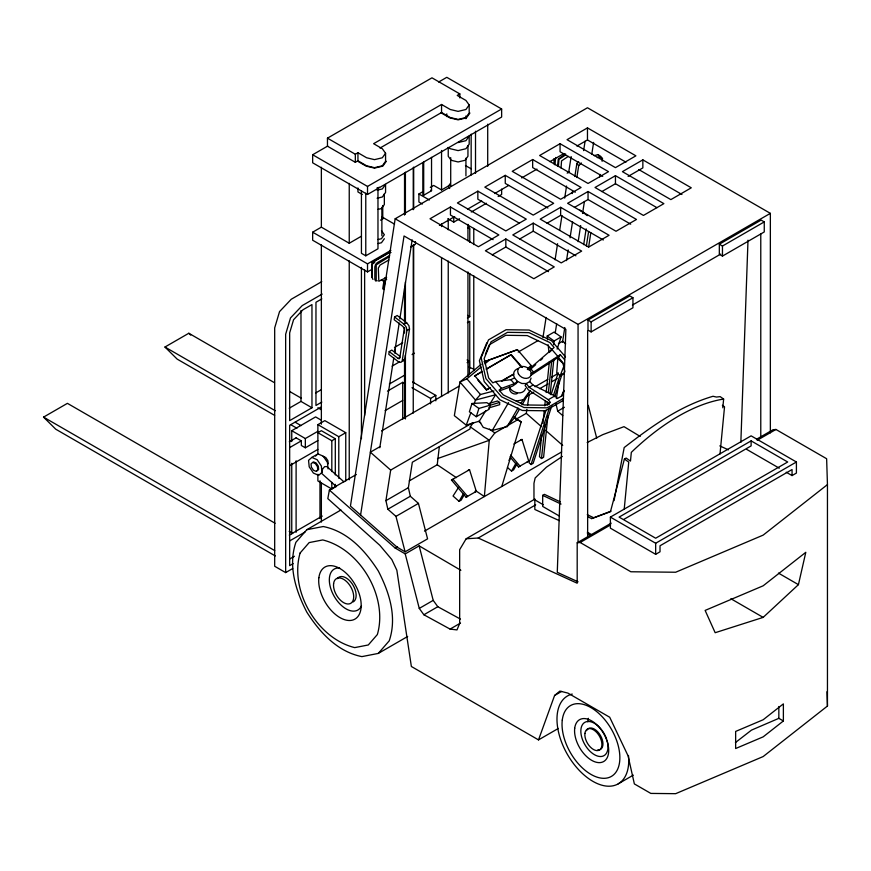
<?xml version="1.0" encoding="UTF-8"?>
<svg xmlns="http://www.w3.org/2000/svg" width="871" height="871" viewBox="0 0 871 871"><rect width="100%" height="100%" fill="white"/><g stroke="black" fill="none" stroke-linecap="round" stroke-linejoin="round"><path stroke-width="1.31" d="M587.642 536.971L587.642 330.915M409.261 480.912L437.242 464.755L439.311 446.812M740.851 442.403L748.004 240.2M624.202 509.328L628.742 462.098L624.409 459.071L610.451 511.723L591.638 518.593L587.969 516.851M722.799 407.791L723.638 399.06L720.175 396.632L716.441 397.056L713.022 396.272C679.609 406.049 651.345 426.529 624.191 447.552L614.044 500.651M720.001 454.02L724.541 406.79L722.375 405.276M541.697 435.304L539.454 456.698L541.501 458.494L543.591 457.286L547.935 415.707M542.949 423.262L544.212 411.232M544.767 405.886L545.333 400.54M546.171 392.516L549.383 361.759M541.501 458.494L545.006 424.961M547.108 404.841L547.391 402.162M548.371 392.767L551.746 360.583M550.189 394.247L553.836 359.375M553.651 344.742L554.108 340.975L561.076 336.957L554.152 332.047L547.184 336.075L547.598 339.821M384.002 280.56L382.728 288.758L383.763 289.553L385.036 281.355L384.002 280.56L386.321 279.221M770.356 432.854L770.356 213.351L587.468 107.764L395.173 218.784L350.436 506.073L396.926 547.042L405.113 551.833L427.574 538.855L418.439 503.405L410.317 496.252L408.379 487.684L412.353 462.218L469.992 428.946L470.307 426.866L473.018 423.099M360.583 515.022L404.046 235.976L565.867 329.401L557.277 572.323L578.061 581.817M389.206 351.601L388.782 354.334L398.232 361.585L400.834 362.39L404.852 359.081L409.533 329.031L408.924 325.689L406.659 322.749L397.209 315.498L394.596 317L394.171 319.733L403.11 326.603L404.253 329.107L399.745 358.057L399.179 358.776L398.145 358.46L389.206 351.601L391.819 350.088L399.767 356.195M379.778 447.781L393.779 357.894M394.607 352.526L399.212 323.01M399.833 318.982L412.157 239.83M402.239 360.583L406.92 330.545L406.311 327.191L404.046 324.262L394.596 317M405.113 551.833L395.967 516.372L387.845 509.219L385.918 500.651L390.676 470.09L472.528 422.827M515.795 419.397L526.291 413.344L526.911 409.337M527.543 405.331L529.209 394.617M542.96 337.567L546.095 317.458M555.077 259.798L557.582 243.706M559.672 230.292L561.969 215.551M564.68 198.12L566.564 186.046M568.643 172.643L571.158 156.551M572.182 193.58L572.595 190.956M574.838 176.53L576.874 163.421L578.682 161.592M576.852 177.521L578.692 165.73L581.403 162.975M555.208 333.06L556.678 323.674M566.488 260.614L568.164 249.89M570.048 237.816L572.552 221.713M583.624 150.607L585.083 141.222M562.492 342.292L564.789 327.529M578.159 241.67L580.663 225.567M582.547 213.493L584.43 201.419M591.736 154.472L593.619 142.398M556.362 398.591L559.073 381.16M583.69 244.675L586.15 228.877M586.379 245.949L588.611 231.588M588.633 247.081L609.069 235.279L560.641 207.32L540.205 219.122L588.633 247.081L590.821 232.688M599.662 177.031L600.065 174.407M602.111 161.298L602.514 158.674L600.707 156.366L597.942 154.581L594.196 155.691M356.348 474.499L329.38 490.068L327.812 498.626L379.821 545.311L391.808 559.53L396.849 570.222L411.362 666.478L538.507 739.893L558.333 728.45M798.424 584.648L805.806 552.301L763.159 585.802L705.129 610.419L715.167 632.716L763.159 617.387L798.424 584.648L778.445 573.107M555.654 157.477L554.936 164.869M501.783 486.497L521.174 421.88L513.868 416.621M471.973 403.491L469.382 411.787L476.295 416.73L489.067 409.305L490.362 405.146L486.9 402.674L471.973 403.491L478.898 408.434L490.362 405.146M476.295 416.73L478.898 408.434M546.063 410.187L529.024 462.741L531.049 464.526L533.139 463.318L551.811 405.701M547.717 405.059L548.556 402.5M551.049 394.803L558.104 373.017M531.049 464.526L549.307 408.183M553.466 395.38L560.107 374.889M554.718 396.73L562.198 373.681M557.113 349.108L561.076 336.957M538.507 739.893L554.587 695.483L559.879 691.095L567.859 693.076L609.7 717.236L628.045 755.778L634.36 783.911L650.833 793.416L675.667 793.677L763.159 756.561L827.45 706.043L827.45 484.603L826.633 458.734L775.93 429.457L772.969 429.762L756.561 439.234M481.195 364.318L459.942 382.021L454.346 415.663L466.246 425.157L470.873 412.614M474.107 403.828L475.49 400.061L480.454 394.519L493.988 390.959M564.441 364.753L557.799 358.504L556.743 372.788L560.075 375.924L563.962 365.994M486.78 342.836L479.398 360.736L484.2 381.574L499.9 399.778L522.284 410.47L545.355 410.785L562.938 400.638M485.376 354.312L489.317 344.764M549.263 404.514L547.641 402.391L528.479 389.979L525.115 385.559L526.291 383.545L529.666 381.596L531.092 378.156M561.381 396.327L563.842 390.36M564.092 390.981L562.122 395.761L557.407 398.483L554.892 395.891L533.03 385.036L529.666 381.596M458.592 487.368L453.051 496.024L459.082 501.337L463.492 493.596M464.33 494.597L461.173 500.128L459.082 501.337M507.488 467.52L511.517 471.069L515.926 463.318M516.753 464.33L513.607 469.861L511.517 471.069M481.532 371.754L474.434 376.109L482.436 371.492M477.852 380.083L486.41 390.001L490.079 387.617M487.009 368.858L511.244 354.595L522.371 367.486M485.702 410.807L479.344 421.129L483.242 427.345L492.3 430.437L508.555 402.609M492.3 430.437L507.129 426.638L518.038 407.955M520.771 403.284L530.047 390.741M519.334 409.457L514.587 417.568L507.129 426.638M522.045 404.819L530.178 390.894M564.528 359.603L560.314 354.715L559.138 356.729L531.179 375.129M534.163 499.519L466.159 538.768L459.659 549.688L459.659 623.527L456.981 629.907L450.078 629.091L423.872 614.763L419.267 608.415L405.222 553.912L395.184 548.044L329.38 490.068M489.938 403.926L495.588 394.759L475.49 400.061L459.942 382.021L466.921 378.831L480.934 367.159M508.936 460.345L510.319 458.179M385.57 153.242L382.325 157.771L374.486 159.643L366.647 157.771L357.948 152.741L355.335 154.254L327.463 138.162L327.463 146.208L355.335 162.3L357.948 160.787L366.647 165.817L374.486 167.689L382.325 165.817L385.57 161.287L385.57 153.242L382.325 148.723L373.615 143.693L441.553 104.476L450.263 109.496L458.092 111.379L465.931 109.496L469.186 104.977L465.931 100.448L457.221 95.418L459.834 93.916L459.834 97.933M386.31 161.287L382.848 166.121L374.486 168.114L366.125 166.121L357.426 161.091M469.915 113.023L466.453 117.846L458.092 119.85L449.741 117.846L441.031 112.816M384.34 238.719L381.454 242.748L377.97 243.575M450.405 183.411L448.238 186.427L449.686 188.441M521.174 421.88L517.472 419.876L494.826 432.952L489.252 440.301L484.363 496.557L475.392 490.493M403.447 360.877L404.852 359.081M340.942 510.014L306.842 529.699L295.89 542.306C287.822 566.03 295.813 590.832 306.842 612.182C319.82 632.411 337.306 651.737 361.89 656.614L378.275 653.424L407.672 636.461M378.275 653.424L389.228 640.827C397.296 617.093 389.304 592.291 378.275 570.941C365.308 550.712 347.812 531.397 323.228 526.52L306.842 529.699M527.303 369.282L530.972 365.363L517.439 349.663L484.232 361.781L517.439 349.663M529.394 369.837L531.223 367.878L530.972 365.363M373.605 263.347L374.835 262.051M328.084 468.892L327.431 462.403L323.228 456.186L317.937 453.878L311.84 457.406L308.552 460.356L309.205 466.845L313.408 473.062L318.699 475.37L321.987 472.409L322.597 469.055L324.633 466.638L326.897 466.573L343.925 481.848M315.476 456.099L317.109 454.618M316.99 470.873L318.623 469.393L318.307 466.148L316.206 463.045L313.549 461.891M528.229 369.881L554.098 347.496L549.884 342.608L528.991 332.624L507.455 332.341L491.037 341.813L484.156 358.514L488.642 377.97L492.855 382.859L495.632 381.552L510.831 379.669L514.532 377.927A9.233 7.164 30.3 0 1 518.408 368.52M531.778 368.193L535.719 364.644M540.641 360.202L542.611 358.427M549.187 352.494L551.071 350.806M484.94 363.828L488.936 360.485M827.45 484.603L763.159 535.121L675.667 572.236L630.854 571.768L580.151 542.491L577.19 542.796L577.19 583.222L478.233 538.017L466.159 538.768M783.377 720.97L763.159 736.855L735.647 748.527L735.647 731.422L763.159 719.762L783.377 703.877L783.377 720.97L778.837 718.346L751.488 730.116L735.407 742.582M499.736 390.796L512.54 386.125L516.372 383.436L517.548 381.433L514.304 383.697L501.511 388.368L499.072 390.066L503.286 394.955L524.179 404.939L545.714 405.233L550.439 402.5L548.305 399.691L529.133 387.29L526.291 383.545L521.849 383.48L517.548 381.433L514.532 377.927M531.092 373.703L560.314 354.715M562.328 456.437L546.455 467.15L535.175 477.95L533.967 483.285L533.967 499.377L543.264 504.745M327.463 138.162L431.972 77.824L459.834 93.916M438.646 82.016L446.779 77.323L501.642 108.995L501.642 117.041L367.518 194.473L312.656 162.801L312.656 154.755L327.757 146.034M380.006 148.048L441.553 112.522L450.263 117.541L458.092 119.414L465.931 117.541L469.186 113.023L469.186 104.977M312.656 154.755L367.518 186.427L501.642 108.995M371.024 269.879L367.518 271.904L312.656 240.233L312.656 232.187L321.366 227.157L349.238 243.249L361.432 236.204M422.391 204.032L418.907 202.018L418.907 193.972L422.326 192.001M430.296 187.396L433.714 185.425L441.553 189.954L450.416 184.826M380.529 220.156L382.761 218.861L382.761 205.523M422.827 162.714L422.827 194.723L423.698 195.235L431.537 190.705L431.537 157.357M275.312 555.959L55.744 429.196L43.55 417.122L67.415 403.349L275.094 523.253M274.605 415.369L177.151 359.102L164.957 347.028L188.811 333.255L274.474 382.707M361.432 190.716L361.432 253.309L365.776 255.813L377.97 248.779L377.97 187.559M450.449 206.982L430.013 218.784L478.429 246.743L498.865 234.941L450.449 206.982L450.449 215.028L493.106 239.656M477.852 191.163L457.417 202.965L505.833 230.924L526.269 219.122L477.852 191.163L477.852 199.209L519.356 223.172M505.256 175.343L484.82 187.145L533.237 215.104L553.673 203.302L505.256 175.343L505.256 183.389L547.913 208.017M532.66 159.524L512.224 171.326L560.641 199.274L581.077 187.483L532.66 159.524L532.66 167.57L575.317 192.197M560.064 143.704L539.628 155.495L588.045 183.454L608.491 171.652L560.064 143.704L560.064 151.75L602.721 176.378M587.468 127.885L567.032 139.676L615.449 167.635L635.895 155.833L587.468 127.885L587.468 139.948L576.896 146.056M321.769 281.638L291.23 299.265L279.537 311.611L274.681 327.921L274.681 566.259L285.655 572.595L292.71 568.523M312.656 232.187L367.518 263.859L390.894 250.369M439.409 225.426L454.684 216.607M467.607 209.149L481.717 201.005M494.641 193.547L508.74 185.403M521.664 177.934L536.939 169.116M549.862 161.658L563.973 153.514M322.172 294.071L302.204 305.601L290.5 317.948L285.655 334.257L285.655 572.595M389.653 255.508L377.274 262.65L375.553 264.479L374.835 266.874L374.835 279.351L375.553 280.93L377.274 280.756M565.617 153.917L558.267 158.99L557.549 166.383M389.533 256.586L376.218 264.86L376.218 279.776M565.649 154.896L558.932 159.371L558.42 166.448M410.753 246.95L415.423 244.25L415.423 241.572M447.934 218.773L453.747 222.127L459.583 218.763M471.265 212.012L486.454 203.248M498.136 196.498L501.642 194.473L501.642 189.116M388.847 259.994L380.061 265.067L378.319 268.083L378.831 281.279L386.648 277.348M568.262 156.41L561.545 160.885L561.033 167.961M321.835 298.895L315.966 302.281L315.966 405.461L321.835 402.064M567.173 173.133L569.362 171.859M505.833 238.97L485.397 250.761L533.825 278.72L554.261 266.918L505.833 238.97L505.833 247.016L548.49 271.643M533.237 223.139L512.801 234.941L561.229 262.9L581.665 251.098L533.237 223.139L533.237 231.185L575.894 255.813M588.045 191.5L567.609 203.302L616.037 231.261L636.472 219.459L588.045 191.5L588.045 199.546L630.702 224.174M615.449 175.681L595.013 187.483L643.44 215.431L663.876 203.64L615.449 175.681L615.449 183.727L656.963 207.69M642.852 159.861L622.417 171.652L670.844 199.611L691.28 187.809L642.852 159.861L642.852 167.907L628.1 176.421M492.213 254.876L505.833 247.016M519.617 239.057L533.237 231.185M547.021 223.237L560.641 215.366L603.298 239.993M574.425 207.418L588.045 199.546M601.828 191.587L615.449 183.727M404.046 324.262L406.659 322.749M406.92 330.545L409.533 329.031M289.248 408.205L300.985 401.433L311.96 407.77L311.96 304.589L302.999 309.76L293.571 319.722L289.662 332.864L289.662 420.639L311.96 407.77M315.552 393.028L321.421 389.631M394.454 347.475L402.674 342.728M467.422 318.013L469.763 316.663L469.763 273.45M398.145 358.46L399.887 357.458M321.443 406.92L289.662 425.266L289.662 565.649L293.168 563.624M392.081 366.136L399.136 362.064M412.092 354.584L414.444 353.223M467.411 322.64L469.763 321.29L469.763 368.531M291.752 441.564L291.752 430.699L315.618 416.915L321.279 420.192M317.882 454.15L317.882 424.645L324.85 420.628L345.754 432.691L345.754 480.966M289.281 441.782L296.347 437.699M389.337 384.013L404.645 375.172M289.76 447.542L301.442 440.791M291.752 430.699L305.34 438.538L317.839 431.33M387.453 391.133L402.707 382.325L405.026 383.665M296.107 437.841L301.333 440.857L301.333 445.484L305.34 447.792L317.839 440.574M490.482 344.089L505.724 335.291L527.26 335.585L548.153 345.558L551.604 349.565M335.302 438.734L321.366 430.688L317.882 432.691L331.818 440.737L335.302 438.734L335.302 474.935M317.882 424.645L338.786 436.719L345.754 432.691M467.096 362.641L469.415 361.291L469.415 374.704M289.76 465.637L317.806 449.447M385.113 410.589L402.707 400.431M411.994 387.693L430.579 398.417L435.805 395.401L435.805 400.834M486.105 369.108L511.244 354.595M381.574 430.927L459.311 386.049M518.201 352.047L538.224 340.496M395.173 218.784L578.061 324.371L770.356 213.351M587.99 320.049L629.798 295.922L632.934 297.73L632.934 307.779L591.126 331.916L587.99 330.109L587.99 320.049L591.126 321.867L632.934 297.73M719.326 244.228L761.123 220.091L764.259 221.909L764.259 231.958L722.462 256.096L719.326 254.288L719.326 244.228L722.462 246.036L764.259 221.909M379.952 446.671L370.371 452.201L390.676 470.09M558.409 343.642L562.666 341.182L565.715 343.871M632.4 305.079L720.731 254.071M501.5 381.019L512.932 374.421M486.41 390.001L489.84 388.02M502.415 380.758L513.846 374.16M317.882 474.26L317.882 480.966L331.818 489.012L335.302 486.998L335.302 484.32M529.133 387.29L533.03 385.036M535.023 386.757L547.881 379.331M551.397 377.306L558.409 373.256M560.075 375.924L563.559 373.909L564.865 371.71L562.808 362.554L557.636 356.555M526.77 396.163L533.825 392.081M539.704 388.684L547.946 383.937M551.474 381.901L557.353 378.504M289.281 535.099L322.248 516.067M289.76 540.858L304.948 532.094M548.305 399.691L554.892 395.891M385.918 500.651L408.379 487.684M563.493 398.363L547.086 407.835L524.004 407.519L501.62 396.828L485.931 378.624L481.13 357.774L488.5 339.886L506.084 329.728L529.154 330.044L551.539 340.735L565.497 356.925M289.76 558.964L294.431 556.264M387.845 509.219L410.317 496.252M556.014 403.828L557.68 411.177L564.419 407.28M451.461 480.03L469.534 469.709L476.306 491.386L466.072 497.178L451.461 480.03L452.985 479.268L467.596 496.416L466.072 497.178M513.814 444.025L521.958 439.441L528.73 461.118L518.495 466.91L509.905 456.818M395.967 516.372L418.439 503.405M395.184 548.044L397.535 546.694M424.493 531.125L561.653 451.929M405.222 553.912L419.147 545.867L460.857 570.298M559.117 515.904L542.677 506.421L542.677 495.359L544.419 494.347L560.336 501.903M478.233 538.017L535.676 504.853M624.409 459.071L626.151 458.059L630.484 461.086L631.323 452.354A179.143 92.054 -55.1 0 1 723.638 399.06M419.267 608.415L433.203 600.369L419.147 545.867M423.872 614.763L437.808 606.717L460.443 619.085M591.638 518.593L610.941 511.179M792.055 475.577L792.055 469.545L660.022 545.769L660.022 551.8L655.667 554.315L610.386 528.164L610.386 517.102L751.118 435.848L796.41 462L796.41 473.062L792.055 475.577L786.241 472.224M751.118 440.878L619.096 517.102L655.667 538.224L787.7 462L751.118 440.878L751.118 445.908L623.767 519.432M577.19 542.796L611.192 523.166M580.151 542.491L610.636 524.897M757.171 440.291L775.93 429.457M450.078 629.091L460.53 623.059M610.386 517.102L655.667 543.254L796.41 462M554.587 695.483L561.577 691.443M618.225 783.835L633.326 775.125M587.174 442.522L602.688 434.683L624.006 426.659L640.196 436.436M520.433 440.203L521.958 439.441M467.999 470.471L469.534 469.709M527.205 461.88L528.73 461.118M518.495 466.91L520.02 466.148L510.569 455.054M474.771 492.148L476.306 491.386M437.471 458.614L489.252 440.301L470.307 426.866M466.246 425.157L479.344 421.129M597.256 157.629L599.749 156.889L602.514 158.674M488.609 403.621L497.504 400.976L499.616 402.446L499.682 404.688L488.631 407.976M489.415 405.483L499.616 402.446M458.092 142.55L465.931 140.677L469.186 136.148L469.186 144.194L465.931 148.723L458.092 150.596L450.263 148.723L448.086 147.46M376.991 187.907L379.506 187.309M377.099 190.194L382.325 188.942L385.57 184.423L385.57 192.458L382.325 196.988L377.099 198.24M377.97 209.388L381.454 208.55L384.34 204.533L384.34 193.808M377.97 239.558L381.454 238.719L384.34 234.702L381.454 230.673M516.34 401.074L522.818 399.778M388.608 252.677L371.863 262.345L371.863 277.261M391.014 252.525L389.293 252.699L374.661 261.148L372.94 262.966L372.222 265.372L372.222 277.838L372.94 279.417M468.598 366.898L473.889 369.206M323.13 456.36L325.776 457.515L327.877 460.617L328.204 463.862M311.84 457.406L317.131 459.703L321.334 465.92L321.987 472.409L321.443 473.193L336.456 486.671M719.784 445.898L728.439 449.85M559.269 520.64L534.838 509.481L534.838 498.876M587.37 533.477L591.039 535.142M587.261 514.685L593.38 517.581M542.677 495.359L561.033 504.069M587.468 139.948L625.955 162.169M638.791 169.573L681.949 194.494M465.452 165.534L471.287 168.909M430.666 190.205L431.537 190.705M418.907 193.972L429.359 200.003M467.575 227.614L469.763 228.888L469.763 242.388M362.303 194.473L357.948 191.958L357.948 187.94M381.748 216.77L394.519 224.141M381.89 218.36L382.761 218.861M746.763 449.425L779.273 468.195M467.575 315.389L469.763 316.663M467.096 359.952L469.415 361.302M412.582 381.988L435.805 395.401M730.856 598.725L763.159 617.387M587.304 532.181L591.997 534.892M289.727 391.515L301.453 398.287M317.882 407.77L321.399 409.805M164.957 347.028L275.247 410.709M295.193 422.228L301.061 425.614M291.045 424.852L296.913 428.249M289.172 531.375L292.689 533.411M43.55 417.122L274.703 550.581M437.242 464.755L456.317 477.624M547.184 336.075L554.108 340.975M478.615 421.444L480.77 422.979M489.426 429.109L494.826 432.952M514.249 417.557L517.472 419.876M579.923 210.009L587.272 215.649M384.525 278.012L386.67 279.656M381.367 279.656L384.274 281.888M557.68 411.177L562.753 415.641M526.291 413.344L541.468 426.714M545.507 430.274L562.71 445.429M188.811 333.255L190.695 335.106M551.659 349.206L557.538 356.021M530.395 368.368L533.869 372.407M511.016 354.998L521.272 366.898M510.831 379.669L514.304 383.697M495.632 381.552L501.511 388.368M474.673 375.706L486.649 389.598M466.921 378.831L480.454 394.519M597.942 154.581L599.749 156.889M576.874 163.421L578.692 165.73M433.203 600.369L437.808 606.717M468.097 225.186L469.763 228.888M588.263 405.353L596.722 438.178M548.153 344.818L548.98 352.309M827.004 691.705L827.45 706.043M778.837 706.512L778.837 718.346M760.775 233.668L760.775 437.013M722.462 246.036L722.462 256.096M655.667 543.254L655.667 554.315M591.126 321.867L591.126 331.916M578.061 324.371L578.061 542.524M560.641 207.32L560.641 215.366M554.065 158.576L554.065 163.933M487.706 124.205L487.706 166.372M475.512 131.238L475.512 173.416M473.77 228.354L473.77 244.609M473.77 275.759L473.77 370.545M471.157 134.167L471.157 174.984M467.945 145.533L467.945 156.257L465.06 160.286L458.092 161.952L451.134 160.286L448.238 156.257L448.238 148.212M467.945 224.337L467.945 240.657M467.945 271.937L467.945 376.664M465.931 116.006L465.931 118.728M465.931 158.184L465.931 175.877M453.747 216.77L453.747 222.127M450.71 157.618L450.71 186.187M448.238 218.904L448.238 229.781M448.238 261.06L448.238 392.984M446.779 113.872L446.779 116.594M441.553 104.476L441.553 112.522M441.553 150.487L441.553 189.911M441.553 223.891L441.553 226.602M441.553 257.87L441.553 396.512M430.579 398.417L430.579 403.85M423.698 161.875L423.698 195.235M413.681 167.09L413.681 209.225M413.681 244.555L413.681 383.164M413.246 167.657L413.246 209.693M413.246 244.947L413.246 413.083M405.407 172.186L405.407 214.222M405.407 282.019L405.407 321.334M405.407 355.237L405.407 418.962M404.536 173.035L404.536 215.072M404.536 288.29L404.536 322.194M404.536 327.616L404.536 333.038M404.536 358.798L404.536 418.461M402.707 382.325L402.707 419.234M394.868 349.042L394.868 353.114M381.879 207.254L381.879 235.812M367.518 186.427L367.518 194.473M367.518 263.859L367.518 271.904M365.776 193.231L365.776 255.813M364.633 269.89L364.633 415.413M361.432 267.375L361.432 438.734M357.948 152.741L357.948 160.787M355.335 154.254L355.335 162.3M349.238 183.378L349.238 243.249M349.238 260.81L349.238 479.779M338.786 436.719L338.786 478.288M331.818 440.737L331.818 471.581M331.818 482.305L331.818 489.012M321.366 167.297L321.366 227.157M321.366 244.718L321.366 424.177M321.366 482.643L321.366 522.067M319.973 480.738L319.973 518.517M305.34 438.538L305.34 447.792M300.985 310.479L300.985 401.433M296.107 460.781L296.107 532.301M291.752 463.285L291.752 533.901M525.54 388.531A9.233 7.164 30.3 0 1 518.049 392.865A9.233 7.164 30.3 0 1 509.197 387.062M517.374 393.474A4.921 3.822 30.3 0 1 511.702 392.745A4.921 3.822 30.3 0 1 509.829 387.747M628.481 755.505A50.747 29.298 60 0 1 602.895 785.468A50.747 29.298 60 0 1 560.51 739.141A50.747 29.298 60 0 1 572.269 694.078M606.978 740.23A19.216 11.094 60 0 1 592.944 753.731A19.216 11.094 60 0 1 583.298 723.561A19.216 11.094 60 0 1 606.619 739.098M587.838 721.852A24.138 13.936 60 0 1 588.393 718.325M586.542 730.66A12.074 6.968 60 0 1 600.457 735.505A12.074 6.968 60 0 1 597.691 749.975M361.487 605.857A23.648 13.653 60 0 1 334.224 596.385A23.648 13.653 60 0 1 339.646 568.023M337.295 578.671A14.284 8.253 60 0 1 352.189 583.842A14.284 8.253 60 0 1 353.19 601.926M300.103 553.009C289.226 590.331 316.957 638.367 354.726 647.61L368.291 644.976L377.35 634.545C388.226 597.223 360.496 549.187 322.727 539.944L309.172 542.579L300.103 553.009M312.678 462.392L311.045 463.873L311.372 467.117L313.473 470.22L316.119 471.374L317.752 469.905L317.436 466.66L315.335 463.546L312.678 462.392M518.419 373.877A7.142 5.542 30.3 0 0 530.134 376.708A7.142 5.542 30.3 0 0 524.854 366.647A7.142 5.542 30.3 0 0 518.419 373.877M562.274 720.088A40.893 23.604 60 0 0 602.003 778.228A40.893 23.604 60 0 0 608.546 724.672A40.893 23.604 60 0 0 562.274 720.088M574.708 728.254A24.138 13.936 60 0 0 598.17 762.582A24.138 13.936 60 0 0 602.024 730.954A24.138 13.936 60 0 0 574.708 728.254M584.92 733.415A12.074 6.968 60 0 0 596.646 750.584A12.074 6.968 60 0 0 598.573 734.776A12.074 6.968 60 0 0 584.92 733.415M318.884 577.702A30.05 17.355 60 0 0 348.084 620.435A30.05 17.355 60 0 0 352.886 581.077A30.05 17.355 60 0 0 318.884 577.702M333.593 583.657A14.284 8.253 60 0 0 347.475 603.973A14.284 8.253 60 0 0 349.75 585.258A14.284 8.253 60 0 0 333.593 583.657"/></g></svg>
